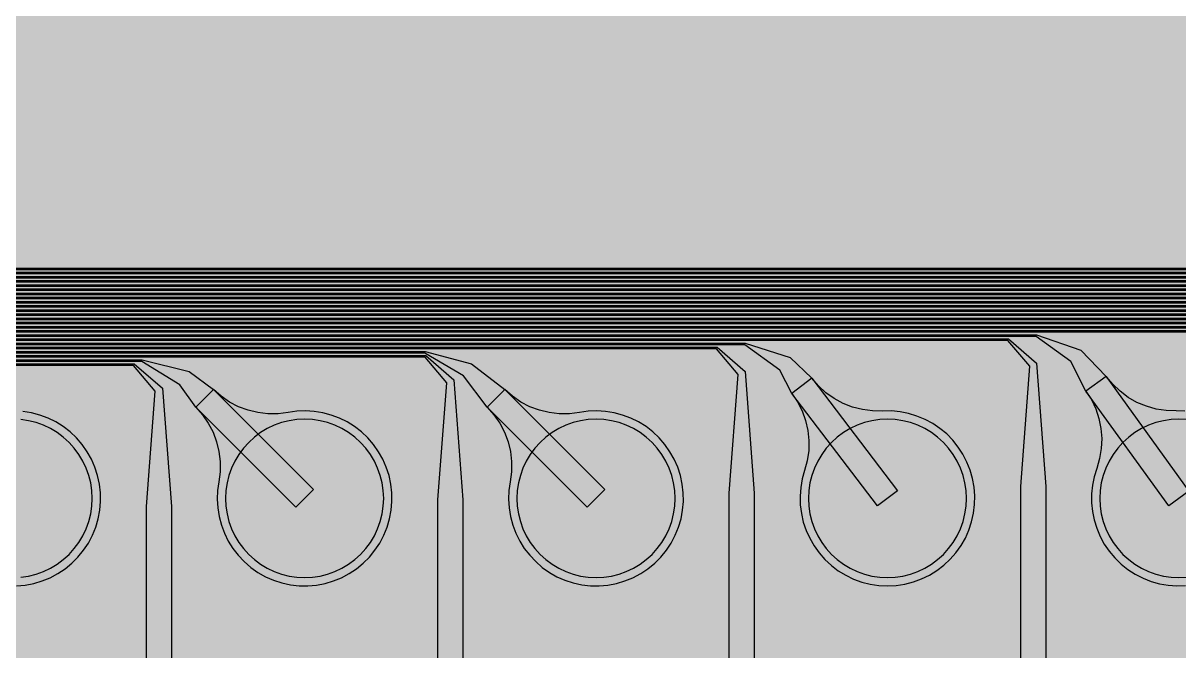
# Model space of a CAD drawing. Header units: metres. Extents: x -7220 to 10980, y -29667 to 1833.
# Drawn here: x -3995 to -2607, y -23226 to -22472 of the extents above; entities that cross this region are included whole.
import ezdxf

# ---------------------------------------------------------------- set-up
doc = ezdxf.new("R2010")
doc.units = ezdxf.units.M
for name, color, linetype in [('Metal1', 4, 'CONTINUOUS'), ('Polyimide', 7, 'CONTINUOUS'), ('Polyimide_Negative', 5, 'CONTINUOUS')]:
    doc.layers.add(name, color=color, linetype=linetype)

msp = doc.modelspace()

# ---------------------------------------------------------------- hatches: boundary and pattern name
at = {"layer": 'Polyimide'}
msp.add_hatch(color=7, dxfattribs=at).paths.add_polyline_path([(4099.4, -13861.6), (4142.6, -14152.8), (4214.2, -14438.4), (4313.4, -14715.5), (4439.2, -14981.7), (4590.6, -15234.2), (4766, -15470.7), (4963.7, -15688.8), (5181.8, -15886.5), (5418.3, -16061.9), (5670.8, -16213.3), (5936.9, -16339.1), (6214.1, -16438.3), (6499.7, -16509.9), (6790.9, -16553.1), (7085, -16567.5), (9980.4, -16567.5), (10058.8, -16571.4), (10136.4, -16582.9), (10212.6, -16601.9), (10286.5, -16628.4), (10357.5, -16662), (10424.8, -16702.3), (10487.9, -16749.1), (10546.1, -16801.8), (10598.8, -16860), (10645.6, -16923), (10685.9, -16990.4), (10719.5, -17061.4), (10745.9, -17135.3), (10765, -17211.4), (10776.5, -17289.1), (10780.4, -17367.5), (10780.4, -21957.3), (10741.6, -22012.9), (10706, -22070.6), (10673.6, -22130.1), (10644.5, -22191.4), (10618.9, -22254.2), (10596.8, -22318.2), (10578.3, -22383.5), (10563.4, -22449.6), (10552.2, -22516.5), (10544.7, -22583.8), (10541, -22651.5), (10541, -22719.3), (10544.7, -22787), (10552.2, -22854.4), (10563.4, -22921.2), (10578.3, -22987.4), (10596.8, -23052.6), (10618.9, -23116.7), (10644.5, -23179.5), (10673.6, -23240.7), (10706, -23300.3), (10741.6, -23357.9), (10780.4, -23413.5), (10780.4, -28667.5), (10776.5, -28745.9), (10765, -28823.6), (10745.9, -28899.7), (10719.5, -28973.6), (10685.9, -29044.6), (10645.6, -29112), (10598.8, -29175), (10546.1, -29233.2), (10487.9, -29285.9), (10424.8, -29332.7), (10357.5, -29373), (10286.5, -29406.6), (10212.6, -29433.1), (10136.4, -29452.1), (10058.8, -29463.6), (9980.4, -29467.5), (-6219.6, -29467.5), (-6298, -29463.6), (-6375.7, -29452.1), (-6451.9, -29433.1), (-6525.8, -29406.6), (-6596.7, -29373), (-6664.1, -29332.7), (-6727.1, -29285.9), (-6785.3, -29233.2), (-6838, -29175), (-6884.8, -29112), (-6925.2, -29044.6), (-6958.7, -28973.6), (-6985.2, -28899.7), (-7004.3, -28823.6), (-7015.8, -28745.9), (-7019.6, -28667.5), (-7019.6, -23426.3), (-6979.4, -23370.1), (-6942.3, -23311.6), (-6908.7, -23251.2), (-6878.5, -23189), (-6851.8, -23125.1), (-6828.8, -23059.9), (-6809.5, -22993.4), (-6794, -22926), (-6782.4, -22857.8), (-6774.6, -22789.1), (-6770.7, -22720), (-6770.7, -22650.8), (-6774.6, -22581.8), (-6782.4, -22513), (-6794, -22444.8), (-6809.5, -22377.4), (-6828.8, -22311), (-6851.8, -22245.7), (-6878.5, -22181.9), (-6908.7, -22119.7), (-6942.3, -22059.2), (-6979.4, -22000.8), (-7019.6, -21944.5), (-7019.6, -17367.5), (-7015.8, -17289.1), (-7004.3, -17211.4), (-6985.2, -17135.3), (-6958.7, -17061.4), (-6925.2, -16990.4), (-6884.8, -16923), (-6838, -16860), (-6785.3, -16801.8), (-6727.1, -16749.1), (-6664.1, -16702.3), (-6596.7, -16662), (-6525.8, -16628.4), (-6451.9, -16601.9), (-6375.7, -16582.9), (-6298, -16571.4), (-6219.6, -16567.5), (-3314, -16567.5), (-3019.9, -16553.1), (-2728.7, -16509.9), (-2443.1, -16438.3), (-2165.9, -16339.1), (-1899.8, -16213.3), (-1647.3, -16061.9), (-1410.8, -15886.5), (-1192.7, -15688.8), (-995, -15470.7), (-819.6, -15234.2), (-668.2, -14981.7), (-542.4, -14715.5), (-443.2, -14438.4), (-371.6, -14152.8), (-328.4, -13861.6), (-314, -13567.5), (-314, -13373.5), (-317.5, -13328.1), (-327.7, -13283.8), (-344.6, -13241.5), (-367.6, -13202.3), (-396.4, -13167), (-430.1, -13136.5), (-468, -13111.4), (-509.3, -13092.3), (-509.3, -13092.3), (-578.2, -13061.3), (-642.2, -13021.2), (-700.3, -12973), (-751.3, -12917.3), (-794.4, -12855.3), (-828.7, -12788.1), (-853.7, -12716.8), (-868.9, -12642.8), (-874, -12567.5), (-868.9, -12492.2), (-853.7, -12418.2), (-828.7, -12346.9), (-794.4, -12279.7), (-751.3, -12217.7), (-700.3, -12162), (-642.2, -12113.8), (-578.2, -12073.7), (-509.3, -12042.7), (-509.3, -12042.7), (-468, -12023.6), (-430.1, -11998.5), (-396.4, -11968), (-367.6, -11932.7), (-344.6, -11893.5), (-327.7, -11851.2), (-317.5, -11806.9), (-314, -11761.5), (-314, -11074.3), (-317.5, -11028.9), (-327.7, -10984.6), (-344.6, -10942.4), (-367.6, -10903.1), (-396.4, -10867.8), (-430.1, -10837.3), (-468, -10812.2), (-509.3, -10793.2), (-509.3, -10793.2), (-578.2, -10762.1), (-642.2, -10722.1), (-700.3, -10673.8), (-751.3, -10618.1), (-794.4, -10556.1), (-828.7, -10488.9), (-853.7, -10417.6), (-868.9, -10343.7), (-874, -10268.3), (-868.9, -10193), (-853.7, -10119), (-828.7, -10047.8), (-794.4, -9980.5), (-751.3, -9918.5), (-700.3, -9862.9), (-642.2, -9814.6), (-578.2, -9774.6), (-509.3, -9743.5), (-509.3, -9743.5), (-468, -9724.5), (-430.1, -9699.4), (-396.4, -9668.8), (-367.6, -9633.5), (-344.6, -9594.3), (-327.7, -9552), (-317.5, -9507.7), (-314, -9462.4), (-314, -8775.1), (-317.5, -8729.8), (-327.7, -8685.5), (-344.6, -8643.2), (-367.6, -8604), (-396.4, -8568.7), (-430.1, -8538.1), (-468, -8513), (-509.3, -8494), (-509.3, -8494), (-578.2, -8462.9), (-642.2, -8422.9), (-700.3, -8374.6), (-751.3, -8319), (-794.4, -8257), (-828.7, -8189.7), (-853.7, -8118.5), (-868.9, -8044.5), (-874, -7969.2), (-868.9, -7893.8), (-853.7, -7819.9), (-828.7, -7748.6), (-794.4, -7681.4), (-751.3, -7619.4), (-700.3, -7563.7), (-642.2, -7515.4), (-578.2, -7475.4), (-509.3, -7444.3), (-509.3, -7444.3), (-468, -7425.3), (-430.1, -7400.2), (-396.4, -7369.7), (-367.6, -7334.4), (-344.6, -7295.1), (-327.7, -7252.9), (-317.5, -7208.6), (-314, -7163.2), (-314, -6476), (-317.5, -6430.6), (-327.7, -6386.3), (-344.6, -6344), (-367.6, -6304.8), (-396.4, -6269.5), (-430.1, -6239), (-468, -6213.9), (-509.3, -6194.8), (-509.3, -6194.8), (-578.2, -6163.8), (-642.2, -6123.7), (-700.3, -6075.5), (-751.3, -6019.8), (-794.4, -5957.8), (-828.7, -5890.6), (-853.7, -5819.3), (-868.9, -5745.3), (-874, -5670), (-868.9, -5594.7), (-853.7, -5520.7), (-828.7, -5449.4), (-794.4, -5382.2), (-751.3, -5320.2), (-700.3, -5264.5), (-642.2, -5216.3), (-578.2, -5176.2), (-509.3, -5145.2), (-509.3, -5145.2), (-468, -5126.1), (-430.1, -5101), (-396.4, -5070.5), (-367.6, -5035.2), (-344.6, -4996), (-327.7, -4953.7), (-317.5, -4909.4), (-314, -4864), (-314, 380), (-314, 1532.5), (-269, 1532.5), (-268.8, 1525.6), (-268.1, 1518.8), (-267, 1512), (-265.4, 1505.3), (-263.4, 1498.7), (-261, 1492.3), (-258.2, 1486.1), (-254.9, 1480), (-251.3, 1474.2), (-247.3, 1468.6), (-242.9, 1463.3), (-238.2, 1458.3), (-233.2, 1453.6), (-227.9, 1449.2), (-222.3, 1445.2), (-216.5, 1441.6), (-210.4, 1438.3), (-204.2, 1435.5), (-197.8, 1433.1), (-191.2, 1431.1), (-184.5, 1429.5), (-177.7, 1428.4), (-170.9, 1427.7), (-164, 1427.5), (-157.1, 1427.7), (-150.3, 1428.4), (-143.5, 1429.5), (-136.8, 1431.1), (-130.2, 1433.1), (-123.8, 1435.5), (-117.6, 1438.3), (-111.5, 1441.6), (-105.7, 1445.2), (-100.1, 1449.2), (-94.8, 1453.6), (-89.8, 1458.3), (-85.1, 1463.3), (-80.7, 1468.6), (-76.7, 1474.2), (-73.1, 1480), (-69.8, 1486.1), (-67, 1492.3), (-64.6, 1498.7), (-62.6, 1505.3), (-61, 1512), (-59.9, 1518.8), (-59.2, 1525.6), (-59, 1532.5), (1786, 1532.5), (3835, 1532.5), (3835.2, 1539), (3835.9, 1545.6), (3836.9, 1552), (3838.4, 1558.4), (3840.3, 1564.6), (3842.6, 1570.8), (3845.3, 1576.7), (3848.4, 1582.5), (3851.9, 1588.1), (3855.7, 1593.4), (3859.8, 1598.4), (3864.3, 1603.2), (3869.1, 1607.7), (3874.1, 1611.8), (3879.4, 1615.6), (3885, 1619.1), (3890.8, 1622.2), (3896.7, 1624.9), (3902.9, 1627.2), (3909.1, 1629.1), (3915.5, 1630.6), (3921.9, 1631.6), (3928.5, 1632.3), (3935, 1632.5), (3941.5, 1632.3), (3948.1, 1631.6), (3954.5, 1630.6), (3960.9, 1629.1), (3967.1, 1627.2), (3973.3, 1624.9), (3979.2, 1622.2), (3985, 1619.1), (3990.6, 1615.6), (3995.9, 1611.8), (4000.9, 1607.7), (4005.7, 1603.2), (4010.2, 1598.4), (4014.3, 1593.4), (4018.1, 1588.1), (4021.6, 1582.5), (4024.7, 1576.7), (4027.4, 1570.8), (4029.7, 1564.6), (4031.6, 1558.4), (4033.1, 1552), (4034.1, 1545.6), (4034.8, 1539), (4035, 1532.5), (4085, 1532.5), (4085, 380), (4085, 330), (4085, -4864), (4088.5, -4909.4), (4098.7, -4953.7), (4115.6, -4996), (4138.6, -5035.2), (4167.4, -5070.5), (4201.1, -5101), (4239, -5126.1), (4280.3, -5145.2), (4280.3, -5145.2), (4349.2, -5176.2), (4413.2, -5216.3), (4471.3, -5264.5), (4522.3, -5320.2), (4565.4, -5382.2), (4599.7, -5449.4), (4624.7, -5520.7), (4639.9, -5594.7), (4645, -5670), (4639.9, -5745.3), (4624.7, -5819.3), (4599.7, -5890.6), (4565.4, -5957.8), (4522.3, -6019.8), (4471.3, -6075.5), (4413.2, -6123.7), (4349.2, -6163.8), (4280.3, -6194.8), (4239, -6213.9), (4201.1, -6239), (4167.4, -6269.5), (4138.6, -6304.8), (4115.6, -6344), (4098.7, -6386.3), (4088.5, -6430.6), (4085, -6476), (4085, -13567.5), (4099.4, -13861.6)])

# ---------------------------------------------------------------- linework, layer by layer
at = {"layer": 'Metal1'}
for points in [[(1558.9, -18191.7), (1558.9, -25377.9), (1528.3, -25408.5), (-6017.5, -25408.5), (-6048.1, -25377.9), (-6048.1, -22796.6), (-6017.5, -22766), (21.9, -22766), (69.5, -22789.8), (128.8, -22884.6), (206.2, -23035.7), (179.5, -23049.3), (102.1, -22898.3), (61.2, -22797.5), (21.4, -22768), (-6016.7, -22768), (-6046.1, -22797.4), (-6046.1, -25377.1), (-6016.7, -25406.5), (1527.5, -25406.5), (1556.9, -25377.1), (1556.9, -18191.7)], [(1553.9, -18191.7), (1553.9, -25372.9), (1523.3, -25403.5), (-6012.5, -25403.5), (-6043.1, -25372.9), (-6043.1, -22801.6), (-6012.5, -22771), (-11.7, -22771), (21.8, -22800.4), (32.9, -22964.2), (32.9, -23782.5), (2.9, -23782.5), (2.9, -22964.2), (14, -22803.6), (-12.5, -22773), (-6011.7, -22773), (-6041.1, -22802.4), (-6041.1, -25372.1), (-6011.7, -25401.5), (1522.5, -25401.5), (1551.9, -25372.1), (1551.9, -18191.7)], [(1548.9, -18191.7), (1548.9, -25367.9), (1518.3, -25398.5), (-6007.5, -25398.5), (-6038.1, -25367.9), (-6038.1, -22806.6), (-6007.5, -22776), (-328.1, -22776), (-279.9, -22799.4), (-223.6, -22885.6), (-143.9, -23035.5), (-170.4, -23049.5), (-250.1, -22899.7), (-288.6, -22807.6), (-328.6, -22778), (-6006.7, -22778), (-6036.1, -22807.4), (-6036.1, -25367.1), (-6006.7, -25396.5), (1517.5, -25396.5), (1546.9, -25367.1), (1546.9, -18191.7)], [(1543.9, -18191.7), (1543.9, -25362.9), (1513.3, -25393.5), (-6002.5, -25393.5), (-6033.1, -25362.9), (-6033.1, -22811.6), (-6002.5, -22781), (-361.7, -22781), (-328.2, -22810.4), (-317.1, -22972.2), (-317.1, -23782.5), (-347.1, -23782.5), (-347.1, -22972.2), (-336.1, -22813.6), (-362.5, -22783), (-6001.7, -22783), (-6031.1, -22812.4), (-6031.1, -25362.1), (-6001.7, -25391.5), (1512.5, -25391.5), (1541.9, -25362.1), (1541.9, -18191.7)], [(1538.9, -18191.7), (1538.9, -25357.9), (1508.3, -25388.5), (-5997.5, -25388.5), (-6028.1, -25357.9), (-6028.1, -22816.6), (-5997.5, -22786), (-678.1, -22786), (-629.3, -22808.9), (-576.1, -22886.7), (-494, -23035.2), (-520.3, -23049.8), (-602.3, -22901.2), (-638.3, -22817.6), (-678.6, -22788), (-5996.7, -22788), (-6026.1, -22817.4), (-6026.1, -25357.1), (-5996.7, -25386.5), (1507.5, -25386.5), (1536.9, -25357.1), (1536.9, -18191.7)], [(1533.9, -18191.7), (1533.9, -25352.9), (1503.3, -25383.5), (-5992.5, -25383.5), (-6023.1, -25352.9), (-6023.1, -22821.6), (-5992.5, -22791), (-711.7, -22791), (-678.2, -22820.4), (-667.1, -22980.2), (-667.1, -23782.5), (-697.1, -23782.5), (-697.1, -22980.2), (-686.1, -22823.6), (-712.5, -22793), (-5991.7, -22793), (-6021.1, -22822.4), (-6021.1, -25352.1), (-5991.7, -25381.5), (1502.5, -25381.5), (1531.9, -25352.1), (1531.9, -18191.7)], [(1528.9, -18191.7), (1528.9, -25347.9), (1498.3, -25378.5), (-5987.5, -25378.5), (-6018.1, -25347.9), (-6018.1, -22826.6), (-5987.5, -22796), (-1028.1, -22796), (-978.7, -22818.3), (-928.7, -22887.9), (-844.1, -23035), (-870.1, -23050), (-954.7, -22902.9), (-988, -22827.7), (-1028.6, -22798), (-5986.7, -22798), (-6016.1, -22827.4), (-6016.1, -25347.1), (-5986.7, -25376.5), (1497.5, -25376.5), (1526.9, -25347.1), (1526.9, -18191.7)], [(1523.9, -18191.7), (1523.9, -25342.9), (1493.3, -25373.5), (-5982.5, -25373.5), (-6013.1, -25342.9), (-6013.1, -22831.6), (-5982.5, -22801), (-1061.7, -22801), (-1028.1, -22830.3), (-1017.1, -22988.2), (-1017.1, -23782.5), (-1047.1, -23782.5), (-1047.1, -22988.2), (-1036.1, -22833.7), (-1062.5, -22803), (-5981.7, -22803), (-6011.1, -22832.4), (-6011.1, -25342.1), (-5981.7, -25371.5), (1492.5, -25371.5), (1521.9, -25342.1), (1521.9, -18191.7)], [(1518.9, -18191.7), (1518.9, -25337.9), (1488.3, -25368.5), (-5977.5, -25368.5), (-6008.1, -25337.9), (-6008.1, -22836.6), (-5977.5, -22806), (-1378.1, -22806), (-1328, -22827.7), (-1281.5, -22889.2), (-1194.3, -23034.8), (-1220, -23050.2), (-1307.3, -22904.7), (-1337.8, -22837.7), (-1378.6, -22808), (-5976.7, -22808), (-6006.1, -22837.4), (-6006.1, -25337.1), (-5976.7, -25366.5), (1487.5, -25366.5), (1516.9, -25337.1), (1516.9, -18191.7)], [(1513.9, -18191.7), (1513.9, -25332.9), (1483.3, -25363.5), (-5972.5, -25363.5), (-6003.1, -25332.9), (-6003.1, -22841.6), (-5972.5, -22811), (-1411.7, -22811), (-1378.1, -22840.3), (-1367.1, -22996.2), (-1367.1, -23782.5), (-1397.1, -23782.5), (-1397.1, -22996.2), (-1386.1, -22843.7), (-1412.5, -22813), (-5971.7, -22813), (-6001.1, -22842.4), (-6001.1, -25332.1), (-5971.7, -25361.5), (1482.5, -25361.5), (1511.9, -25332.1), (1511.9, -18191.7)], [(1508.9, -18191.7), (1508.9, -25327.9), (1478.3, -25358.5), (-5967.5, -25358.5), (-5998.1, -25327.9), (-5998.1, -22846.6), (-5967.5, -22816), (-1728.1, -22816), (-1677.3, -22837), (-1634.5, -22890.7), (-1544.4, -23034.5), (-1569.8, -23050.5), (-1659.9, -22906.6), (-1687.5, -22847.8), (-1728.6, -22818), (-5966.7, -22818), (-5996.1, -22847.4), (-5996.1, -25327.1), (-5966.7, -25356.5), (1477.5, -25356.5), (1506.9, -25327.1), (1506.9, -18191.7)], [(1503.9, -18191.7), (1503.9, -25322.9), (1473.3, -25353.5), (-5962.5, -25353.5), (-5993.1, -25322.9), (-5993.1, -22851.6), (-5962.5, -22821), (-1761.7, -22821), (-1728.1, -22850.3), (-1717.1, -23004.2), (-1717.1, -23782.5), (-1747.1, -23782.5), (-1747.1, -23004.2), (-1736.2, -22853.7), (-1762.5, -22823), (-5961.7, -22823), (-5991.1, -22852.4), (-5991.1, -25322.1), (-5961.7, -25351.5), (1472.5, -25351.5), (1501.9, -25322.1), (1501.9, -18191.7)], [(1498.9, -18191.7), (1498.9, -25317.9), (1468.3, -25348.5), (-5957.5, -25348.5), (-5988.1, -25317.9), (-5988.1, -22856.6), (-5957.5, -22826), (-2078.1, -22826), (-2026.5, -22846.3), (-1987.6, -22892.3), (-1894.6, -23034.3), (-1919.7, -23050.7), (-2012.7, -22908.8), (-2037.3, -22857.9), (-2078.6, -22828), (-5956.7, -22828), (-5986.1, -22857.4), (-5986.1, -25317.1), (-5956.7, -25346.5), (1467.5, -25346.5), (1496.9, -25317.1), (1496.9, -18191.7)], [(1493.9, -18191.7), (1493.9, -25312.9), (1463.3, -25343.5), (-5952.5, -25343.5), (-5983.1, -25312.9), (-5983.1, -22861.6), (-5952.5, -22831), (-2111.7, -22831), (-2078, -22860.3), (-2067.1, -23012.2), (-2067.1, -23782.5), (-2097.1, -23782.5), (-2097.1, -23012.2), (-2086.2, -22863.7), (-2112.5, -22833), (-5951.7, -22833), (-5981.1, -22862.4), (-5981.1, -25312.1), (-5951.7, -25341.5), (1462.5, -25341.5), (1491.9, -25312.1), (1491.9, -18191.7)], [(1488.9, -18191.7), (1488.9, -25307.9), (1458.3, -25338.5), (-5947.5, -25338.5), (-5978.1, -25307.9), (-5978.1, -22866.6), (-5947.5, -22836), (-2428.1, -22836), (-2375.7, -22855.4), (-2340.9, -22894.1), (-2244.8, -23034), (-2269.5, -23051), (-2365.6, -22911.1), (-2387, -22868.1), (-2428.6, -22838), (-5946.7, -22838), (-5976.1, -22867.4), (-5976.1, -25307.1), (-5946.7, -25336.5), (1457.5, -25336.5), (1486.9, -25307.1), (1486.9, -18191.7)], [(1483.9, -18191.7), (1483.9, -25302.9), (1453.3, -25333.5), (-5942.5, -25333.5), (-5973.1, -25302.9), (-5973.1, -22871.6), (-5942.5, -22841), (-2461.7, -22841), (-2428, -22870.3), (-2417.1, -23020.2), (-2417.1, -23782.5), (-2447.1, -23782.5), (-2447.1, -23020.2), (-2436.2, -22873.7), (-2462.5, -22843), (-5941.7, -22843), (-5971.1, -22872.4), (-5971.1, -25302.1), (-5941.7, -25331.5), (1452.5, -25331.5), (1481.9, -25302.1), (1481.9, -18191.7)], [(1478.9, -18191.7), (1478.9, -25297.9), (1448.3, -25328.5), (-5937.5, -25328.5), (-5968.1, -25297.9), (-5968.1, -22876.6), (-5937.5, -22846), (-2778.1, -22846), (-2724.8, -22864.4), (-2694.3, -22896.1), (-2595, -23033.7), (-2619.3, -23051.3), (-2718.7, -22913.7), (-2736.7, -22878.3), (-2778.6, -22848), (-5936.7, -22848), (-5966.1, -22877.4), (-5966.1, -25297.1), (-5936.7, -25326.5), (1447.5, -25326.5), (1476.9, -25297.1), (1476.9, -18191.7)], [(1473.9, -18191.7), (1473.9, -25292.9), (1443.3, -25323.5), (-5932.5, -25323.5), (-5963.1, -25292.9), (-5963.1, -22881.6), (-5932.5, -22851), (-2811.7, -22851), (-2778, -22880.3), (-2767.1, -23028.2), (-2767.1, -23782.5), (-2797.1, -23782.5), (-2797.1, -23028.2), (-2786.3, -22883.7), (-2812.5, -22853), (-5931.7, -22853), (-5961.1, -22882.4), (-5961.1, -25292.1), (-5931.7, -25321.5), (1442.5, -25321.5), (1471.9, -25292.1), (1471.9, -18191.7)], [(1468.9, -18191.7), (1468.9, -25287.9), (1438.3, -25318.5), (-5927.5, -25318.5), (-5958.1, -25287.9), (-5958.1, -22886.6), (-5927.5, -22856), (-3128.1, -22856), (-3073.9, -22873.2), (-3048, -22898.4), (-2945.2, -23033.4), (-2969.1, -23051.6), (-3071.9, -22916.6), (-3086.5, -22888.5), (-3128.6, -22858), (-5926.7, -22858), (-5956.1, -22887.4), (-5956.1, -25287.1), (-5926.7, -25316.5), (1437.5, -25316.5), (1466.9, -25287.1), (1466.9, -18191.7)], [(1463.9, -18191.7), (1463.9, -25282.9), (1433.3, -25313.5), (-5922.5, -25313.5), (-5953.1, -25282.9), (-5953.1, -22891.6), (-5922.5, -22861), (-3161.7, -22861), (-3127.9, -22890.3), (-3117.1, -23036.2), (-3117.1, -23782.5), (-3147.1, -23782.5), (-3147.1, -23036.2), (-3136.3, -22893.7), (-3162.5, -22863), (-5921.7, -22863), (-5951.1, -22892.4), (-5951.1, -25282.1), (-5921.7, -25311.5), (1432.5, -25311.5), (1461.9, -25282.1), (1461.9, -18191.7)], [(1458.9, -18191.7), (1458.9, -25277.9), (1428.3, -25308.5), (-5917.5, -25308.5), (-5948.1, -25277.9), (-5948.1, -22896.6), (-5917.5, -22866), (-3512.4, -22866), (-3456.6, -22881), (-3416.5, -22911.9), (-3296.5, -23031.9), (-3317.7, -23053.1), (-3437.7, -22933.1), (-3466.2, -22895.4), (-3512.8, -22868), (-5916.7, -22868), (-5946.1, -22897.4), (-5946.1, -25277.1), (-5916.7, -25306.5), (1427.5, -25306.5), (1456.9, -25277.1), (1456.9, -18191.7)], [(1453.9, -18191.7), (1453.9, -25272.9), (1423.3, -25303.5), (-5912.5, -25303.5), (-5943.1, -25272.9), (-5943.1, -22901.6), (-5912.5, -22871), (-3511.7, -22871), (-3477.9, -22900.3), (-3467.1, -23044.2), (-3467.1, -23782.5), (-3497.1, -23782.5), (-3497.1, -23044.2), (-3486.3, -22903.7), (-3512.5, -22873), (-5911.7, -22873), (-5941.1, -22902.4), (-5941.1, -25272.1), (-5911.7, -25301.5), (1422.5, -25301.5), (1451.9, -25272.1), (1451.9, -18191.7)], [(1448.9, -18191.7), (1448.9, -25267.9), (1418.3, -25298.5), (-5907.5, -25298.5), (-5938.1, -25267.9), (-5938.1, -22906.6), (-5907.5, -22876), (-3852.4, -22876), (-3795.9, -22890), (-3766.5, -22911.9), (-3646.5, -23031.9), (-3667.7, -23053.1), (-3787.7, -22933.1), (-3806.9, -22906.4), (-3852.8, -22878), (-5906.7, -22878), (-5936.1, -22907.4), (-5936.1, -25267.1), (-5906.7, -25296.5), (1417.5, -25296.5), (1446.9, -25267.1), (1446.9, -18191.7)], [(1443.9, -18191.7), (1443.9, -25262.9), (1413.3, -25293.5), (-5902.5, -25293.5), (-5933.1, -25262.9), (-5933.1, -22911.6), (-5902.5, -22881), (-3861.7, -22881), (-3827.9, -22910.2), (-3817.1, -23052.2), (-3817.1, -23782.5), (-3847.1, -23782.5), (-3847.1, -23052.2), (-3836.4, -22913.8), (-3862.5, -22883), (-5901.7, -22883), (-5931.1, -22912.4), (-5931.1, -25262.1), (-5901.7, -25291.5), (1412.5, -25291.5), (1441.9, -25262.1), (1441.9, -18191.7)], [(-2599.8, -22937.8), (-2610.3, -22937.5), (-2622.4, -22937.2), (-2634.5, -22935.3), (-2646.2, -22932), (-2657.5, -22927.3), (-2668, -22921.3), (-2677.8, -22914), (-2686.6, -22905.6), (-2694.3, -22896.1), (-2718.7, -22913.7), (-2718.7, -22913.7), (-2712.1, -22924), (-2706.9, -22935), (-2703.1, -22946.6), (-2700.7, -22958.5), (-2699.7, -22970.7), (-2700.3, -22982.8), (-2702.3, -22994.8), (-2705.8, -23006.5), (-2708.9, -23016.5), (-2710.9, -23026.8), (-2712, -23037.2), (-2712, -23047.7), (-2711, -23058.1), (-2708.9, -23068.4), (-2705.8, -23078.4), (-2701.7, -23088.1), (-2696.7, -23097.3), (-2690.8, -23105.9), (-2684.1, -23114), (-2676.5, -23121.3), (-2668.3, -23127.8), (-2659.5, -23133.5), (-2650.2, -23138.3), (-2640.5, -23142.1), (-2630.4, -23144.9), (-2620, -23146.7), (-2609.6, -23147.5), (-2599.1, -23147.2)], [(-4003.3, -23147.4), (-3992.8, -23146.5), (-3982.5, -23144.6), (-3972.5, -23141.6), (-3962.8, -23137.7), (-3953.5, -23132.8), (-3944.8, -23127), (-3936.7, -23120.4), (-3929.3, -23112.9), (-3922.6, -23104.8), (-3916.8, -23096.1), (-3911.9, -23086.8), (-3908, -23077.1), (-3905, -23067.1), (-3903.1, -23056.8), (-3902.2, -23046.3), (-3902.3, -23035.9), (-3903.5, -23025.4), (-3905.7, -23015.2), (-3909, -23005.2), (-3913.2, -22995.6), (-3918.3, -22986.5), (-3924.3, -22977.9), (-3931.2, -22970), (-3938.8, -22962.8), (-3947.1, -22956.4), (-3956, -22950.8), (-3965.3, -22946.2), (-3975.2, -22942.5), (-3985.3, -22939.8), (-3995.6, -22938.1)]]:
    msp.add_lwpolyline(points, dxfattribs=at)
for points in [[(-3071.9, -22916.6), (-3065.1, -22926.7), (-3059.6, -22937.6), (-3055.5, -22949), (-3052.7, -22960.9), (-3051.5, -22973), (-3051.7, -22985.2), (-3053.5, -22997.3), (-3056.6, -23009), (-3059.5, -23019.1), (-3061.3, -23029.4), (-3062.1, -23039.9), (-3061.8, -23050.3), (-3060.5, -23060.7), (-3058.2, -23071), (-3054.9, -23080.9), (-3050.5, -23090.4), (-3045.3, -23099.5), (-3039.2, -23108), (-3032.2, -23115.9), (-3024.5, -23123), (-3016.2, -23129.3), (-3007.2, -23134.8), (-2997.8, -23139.3), (-2987.9, -23142.9), (-2977.8, -23145.4), (-2967.4, -23147), (-2956.9, -23147.5), (-2946.5, -23147), (-2936.1, -23145.4), (-2926, -23142.8), (-2916.1, -23139.2), (-2906.7, -23134.6), (-2897.8, -23129.1), (-2889.4, -23122.8), (-2881.8, -23115.6), (-2874.9, -23107.7), (-2868.8, -23099.2), (-2863.5, -23090.1), (-2859.3, -23080.6), (-2856, -23070.6), (-2853.7, -23060.4), (-2852.4, -23050), (-2852.2, -23039.5), (-2853, -23029.1), (-2854.8, -23018.8), (-2857.7, -23008.7), (-2861.6, -22998.9), (-2866.4, -22989.6), (-2872.1, -22980.9), (-2878.7, -22972.7), (-2886, -22965.2), (-2894.1, -22958.5), (-2902.8, -22952.7), (-2912, -22947.7), (-2921.7, -22943.7), (-2931.7, -22940.6), (-2942, -22938.6), (-2952.4, -22937.6), (-2962.9, -22937.7), (-2975.1, -22937.6), (-2987.2, -22936), (-2999, -22933), (-3010.3, -22928.6), (-3021.1, -22922.8), (-3031, -22915.8), (-3040, -22907.6), (-3048, -22898.4), (-3071.9, -22916.6)], [(-3787.7, -22933.1), (-3779.7, -22942.2), (-3772.8, -22952.3), (-3767.1, -22963.1), (-3762.8, -22974.5), (-3760, -22986.3), (-3758.6, -22998.4), (-3758.7, -23010.6), (-3760.2, -23022.7), (-3761.7, -23033.1), (-3762.1, -23043.5), (-3761.5, -23054), (-3759.8, -23064.3), (-3757.1, -23074.5), (-3753.5, -23084.3), (-3748.8, -23093.7), (-3743.3, -23102.6), (-3736.8, -23110.8), (-3729.6, -23118.4), (-3721.7, -23125.3), (-3713.1, -23131.3), (-3704, -23136.5), (-3694.4, -23140.7), (-3684.4, -23143.9), (-3674.2, -23146.1), (-3663.8, -23147.3), (-3653.3, -23147.4), (-3642.8, -23146.5), (-3632.5, -23144.6), (-3622.5, -23141.6), (-3612.8, -23137.7), (-3603.5, -23132.8), (-3594.8, -23127), (-3586.7, -23120.4), (-3579.3, -23112.9), (-3572.6, -23104.8), (-3566.8, -23096.1), (-3561.9, -23086.8), (-3558, -23077.1), (-3555, -23067.1), (-3553.1, -23056.8), (-3552.2, -23046.3), (-3552.3, -23035.9), (-3553.5, -23025.4), (-3555.7, -23015.2), (-3559, -23005.2), (-3563.2, -22995.6), (-3568.3, -22986.5), (-3574.3, -22977.9), (-3581.2, -22970), (-3588.8, -22962.8), (-3597.1, -22956.4), (-3606, -22950.8), (-3615.3, -22946.2), (-3625.2, -22942.5), (-3635.3, -22939.8), (-3645.6, -22938.1), (-3656.1, -22937.5), (-3666.6, -22937.9), (-3676.9, -22939.4), (-3689, -22941), (-3701.2, -22941), (-3713.3, -22939.6), (-3725.1, -22936.8), (-3736.6, -22932.5), (-3747.4, -22926.9), (-3757.4, -22920), (-3766.5, -22911.9), (-3787.7, -22933.1)], [(-3437.7, -22933.1), (-3429.7, -22942.2), (-3422.8, -22952.3), (-3417.1, -22963.1), (-3412.8, -22974.5), (-3410, -22986.3), (-3408.6, -22998.4), (-3408.7, -23010.6), (-3410.2, -23022.7), (-3411.7, -23033.1), (-3412.1, -23043.5), (-3411.5, -23054), (-3409.8, -23064.3), (-3407.1, -23074.5), (-3403.5, -23084.3), (-3398.8, -23093.7), (-3393.3, -23102.6), (-3386.8, -23110.8), (-3379.6, -23118.4), (-3371.7, -23125.3), (-3363.1, -23131.3), (-3354, -23136.5), (-3344.4, -23140.7), (-3334.4, -23143.9), (-3324.2, -23146.1), (-3313.8, -23147.3), (-3303.3, -23147.4), (-3292.8, -23146.5), (-3282.5, -23144.6), (-3272.5, -23141.6), (-3262.8, -23137.7), (-3253.5, -23132.8), (-3244.8, -23127), (-3236.7, -23120.4), (-3229.3, -23112.9), (-3222.6, -23104.8), (-3216.8, -23096.1), (-3211.9, -23086.8), (-3208, -23077.1), (-3205, -23067.1), (-3203.1, -23056.8), (-3202.2, -23046.3), (-3202.3, -23035.9), (-3203.5, -23025.4), (-3205.7, -23015.2), (-3209, -23005.2), (-3213.2, -22995.6), (-3218.3, -22986.5), (-3224.3, -22977.9), (-3231.2, -22970), (-3238.8, -22962.8), (-3247.1, -22956.4), (-3256, -22950.8), (-3265.3, -22946.2), (-3275.2, -22942.5), (-3285.3, -22939.8), (-3295.6, -22938.1), (-3306.1, -22937.5), (-3316.6, -22937.9), (-3326.9, -22939.4), (-3339, -22941), (-3351.2, -22941), (-3363.3, -22939.6), (-3375.1, -22936.8), (-3386.6, -22932.5), (-3397.4, -22926.9), (-3407.4, -22920), (-3416.5, -22911.9), (-3437.7, -22933.1)]]:
    msp.add_lwpolyline(points, close=True, dxfattribs=at)
at = {"layer": 'Polyimide_Negative'}
for points in [[(-3997.8, -23137), (-3988.6, -23135.7), (-3979.5, -23133.4), (-3970.8, -23130.3), (-3962.3, -23126.3), (-3954.3, -23121.5), (-3946.9, -23115.9), (-3939.9, -23109.7), (-3933.7, -23102.8), (-3928.1, -23095.3), (-3923.3, -23087.3), (-3919.4, -23078.9), (-3916.2, -23070.1), (-3914, -23061), (-3912.6, -23051.8), (-3912.1, -23042.5), (-3912.1, -23042.5), (-3912.6, -23033.2), (-3914, -23024), (-3916.2, -23014.9), (-3919.4, -23006.1), (-3923.3, -22997.7), (-3928.1, -22989.7), (-3933.7, -22982.2), (-3939.9, -22975.3), (-3946.9, -22969.1), (-3954.3, -22963.5), (-3962.3, -22958.7), (-3970.8, -22954.7), (-3979.5, -22951.6), (-3988.6, -22949.3), (-3997.8, -22948)], [(-2597.8, -22948), (-2607.1, -22947.5), (-2616.4, -22948), (-2625.7, -22949.3), (-2634.7, -22951.6), (-2643.5, -22954.7), (-2651.9, -22958.7), (-2659.9, -22963.5), (-2667.4, -22969.1), (-2674.3, -22975.3), (-2680.6, -22982.2), (-2686.1, -22989.7), (-2690.9, -22997.7), (-2694.9, -23006.1), (-2698, -23014.9), (-2700.3, -23024), (-2701.7, -23033.2), (-2702.1, -23042.5), (-2701.7, -23051.8), (-2700.3, -23061), (-2698, -23070.1), (-2694.9, -23078.9), (-2690.9, -23087.3), (-2686.1, -23095.3), (-2680.6, -23102.8), (-2674.3, -23109.7), (-2667.4, -23115.9), (-2659.9, -23121.5), (-2651.9, -23126.3), (-2643.5, -23130.3), (-2634.7, -23133.4), (-2625.7, -23135.7), (-2616.4, -23137), (-2607.1, -23137.5), (-2597.8, -23137)]]:
    msp.add_lwpolyline(points, dxfattribs=at)
for points in [[(-3562.1, -23042.5), (-3562.6, -23033.2), (-3564, -23024), (-3566.2, -23014.9), (-3569.4, -23006.1), (-3573.3, -22997.7), (-3578.1, -22989.7), (-3583.7, -22982.2), (-3589.9, -22975.3), (-3596.9, -22969.1), (-3604.3, -22963.5), (-3612.3, -22958.7), (-3620.8, -22954.7), (-3629.5, -22951.6), (-3638.6, -22949.3), (-3647.8, -22948), (-3657.1, -22947.5), (-3666.4, -22948), (-3675.7, -22949.3), (-3684.7, -22951.6), (-3693.5, -22954.7), (-3701.9, -22958.7), (-3709.9, -22963.5), (-3717.4, -22969.1), (-3724.3, -22975.3), (-3730.6, -22982.2), (-3736.1, -22989.7), (-3740.9, -22997.7), (-3744.9, -23006.1), (-3748, -23014.9), (-3750.3, -23024), (-3751.7, -23033.2), (-3752.1, -23042.5), (-3751.7, -23051.8), (-3750.3, -23061), (-3748, -23070.1), (-3744.9, -23078.9), (-3740.9, -23087.3), (-3736.1, -23095.3), (-3730.6, -23102.8), (-3724.3, -23109.7), (-3717.4, -23115.9), (-3709.9, -23121.5), (-3701.9, -23126.3), (-3693.5, -23130.3), (-3684.7, -23133.4), (-3675.7, -23135.7), (-3666.4, -23137), (-3657.1, -23137.5), (-3647.8, -23137), (-3638.6, -23135.7), (-3629.5, -23133.4), (-3620.8, -23130.3), (-3612.3, -23126.3), (-3604.3, -23121.5), (-3596.9, -23115.9), (-3589.9, -23109.7), (-3583.7, -23102.8), (-3578.1, -23095.3), (-3573.3, -23087.3), (-3569.4, -23078.9), (-3566.2, -23070.1), (-3564, -23061), (-3562.6, -23051.8), (-3562.1, -23042.5)], [(-3212.1, -23042.5), (-3212.6, -23033.2), (-3214, -23024), (-3216.2, -23014.9), (-3219.4, -23006.1), (-3223.3, -22997.7), (-3228.1, -22989.7), (-3233.7, -22982.2), (-3239.9, -22975.3), (-3246.9, -22969.1), (-3254.3, -22963.5), (-3262.3, -22958.7), (-3270.8, -22954.7), (-3279.5, -22951.6), (-3288.6, -22949.3), (-3297.8, -22948), (-3307.1, -22947.5), (-3316.4, -22948), (-3325.7, -22949.3), (-3334.7, -22951.6), (-3343.5, -22954.7), (-3351.9, -22958.7), (-3359.9, -22963.5), (-3367.4, -22969.1), (-3374.3, -22975.3), (-3380.6, -22982.2), (-3386.1, -22989.7), (-3390.9, -22997.7), (-3394.9, -23006.1), (-3398, -23014.9), (-3400.3, -23024), (-3401.7, -23033.2), (-3402.1, -23042.5), (-3401.7, -23051.8), (-3400.3, -23061), (-3398, -23070.1), (-3394.9, -23078.9), (-3390.9, -23087.3), (-3386.1, -23095.3), (-3380.6, -23102.8), (-3374.3, -23109.7), (-3367.4, -23115.9), (-3359.9, -23121.5), (-3351.9, -23126.3), (-3343.5, -23130.3), (-3334.7, -23133.4), (-3325.7, -23135.7), (-3316.4, -23137), (-3307.1, -23137.5), (-3297.8, -23137), (-3288.6, -23135.7), (-3279.5, -23133.4), (-3270.8, -23130.3), (-3262.3, -23126.3), (-3254.3, -23121.5), (-3246.9, -23115.9), (-3239.9, -23109.7), (-3233.7, -23102.8), (-3228.1, -23095.3), (-3223.3, -23087.3), (-3219.4, -23078.9), (-3216.2, -23070.1), (-3214, -23061), (-3212.6, -23051.8), (-3212.1, -23042.5)], [(-2862.1, -23042.5), (-2862.6, -23033.2), (-2864, -23024), (-2866.2, -23014.9), (-2869.4, -23006.1), (-2873.3, -22997.7), (-2878.1, -22989.7), (-2883.7, -22982.2), (-2889.9, -22975.3), (-2896.9, -22969.1), (-2904.3, -22963.5), (-2912.3, -22958.7), (-2920.8, -22954.7), (-2929.5, -22951.6), (-2938.6, -22949.3), (-2947.8, -22948), (-2957.1, -22947.5), (-2966.4, -22948), (-2975.7, -22949.3), (-2984.7, -22951.6), (-2993.5, -22954.7), (-3001.9, -22958.7), (-3009.9, -22963.5), (-3017.4, -22969.1), (-3024.3, -22975.3), (-3030.6, -22982.2), (-3036.1, -22989.7), (-3040.9, -22997.7), (-3044.9, -23006.1), (-3048, -23014.9), (-3050.3, -23024), (-3051.7, -23033.2), (-3052.1, -23042.5), (-3051.7, -23051.8), (-3050.3, -23061), (-3048, -23070.1), (-3044.9, -23078.9), (-3040.9, -23087.3), (-3036.1, -23095.3), (-3030.6, -23102.8), (-3024.3, -23109.7), (-3017.4, -23115.9), (-3009.9, -23121.5), (-3001.9, -23126.3), (-2993.5, -23130.3), (-2984.7, -23133.4), (-2975.7, -23135.7), (-2966.4, -23137), (-2957.1, -23137.5), (-2947.8, -23137), (-2938.6, -23135.7), (-2929.5, -23133.4), (-2920.8, -23130.3), (-2912.3, -23126.3), (-2904.3, -23121.5), (-2896.9, -23115.9), (-2889.9, -23109.7), (-2883.7, -23102.8), (-2878.1, -23095.3), (-2873.3, -23087.3), (-2869.4, -23078.9), (-2866.2, -23070.1), (-2864, -23061), (-2862.6, -23051.8), (-2862.1, -23042.5)]]:
    msp.add_lwpolyline(points, close=True, dxfattribs=at)

doc.saveas('drawing.dxf')
